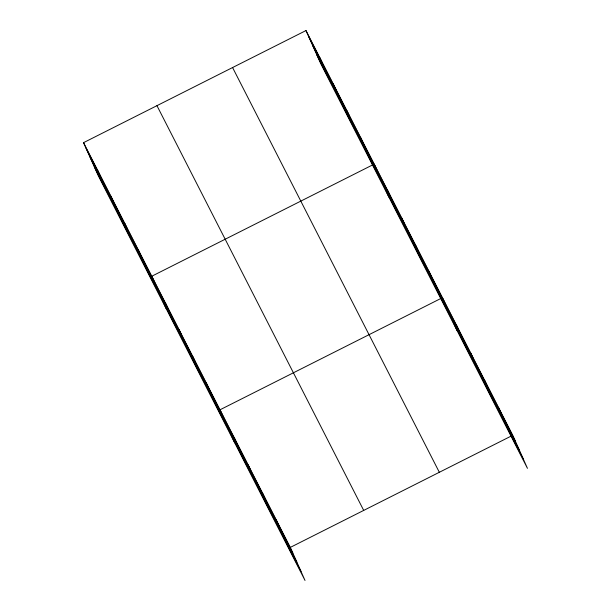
<?xml version="1.0" encoding="UTF-8"?>
<svg xmlns="http://www.w3.org/2000/svg" width="611" height="611" viewBox="0 0 611 611"><rect width="100%" height="100%" fill="white"/><g stroke="black" fill="none" stroke-linecap="round" stroke-linejoin="round"><path stroke-width="0.92" d="M83.547 142.661L290.301 547.403L305.019 580.45L98.264 175.708L83.547 142.661L305.981 30.55L512.736 435.292L527.453 468.339L320.699 63.597L305.981 30.55M440.752 298.535L220.006 409.79L234.723 442.838M290.301 547.403L511.048 436.147M308.555 36.339L515.317 441.081M312.565 45.329L519.319 450.078M316.689 54.6L523.444 459.342M232.577 67.546L439.332 472.288M156.951 105.665L363.705 510.406M86.12 148.442L292.883 553.192M90.13 157.439L296.885 562.189M94.254 166.711L301.009 571.453M498.683 407.774L501.257 413.555M484.622 380.248L487.196 386.037M470.562 352.723L473.135 358.512M456.501 325.205L459.075 330.986M442.44 297.679L457.158 330.727M428.792 270.971L431.374 276.752M415.152 244.255L417.725 250.036M401.503 217.539L404.077 223.328M387.855 190.831L390.437 196.612M388.924 197.162L374.215 164.115L151.78 276.225L166.49 309.273M360.566 137.399L363.14 143.188M346.918 110.69L349.492 116.472M333.27 83.974L335.851 89.764M319.629 57.266L322.203 63.048M276.248 519.885L278.822 525.666M262.188 492.359L264.762 498.141M248.127 464.834L250.701 470.623M234.066 437.316L236.64 443.097M206.365 383.074L208.939 388.863M192.717 356.366L195.291 362.147M179.069 329.65L181.643 335.439M165.421 302.941L168.002 308.723M138.132 249.509L140.706 255.299M124.484 222.801L127.065 228.583M110.843 196.085L113.417 201.874M97.195 169.369L99.769 175.158"/></g></svg>
